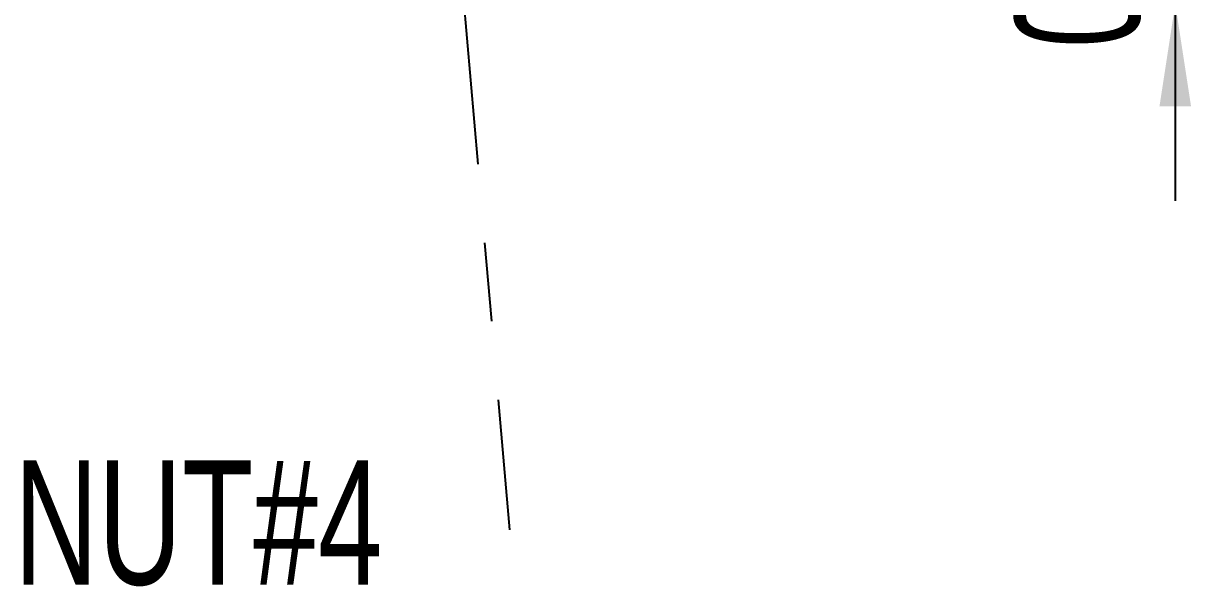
# Model space of a CAD drawing. Header units: inches. Extents: x 0.2 to 16.3, y 0.2 to 11.5.
# Drawn here: x 1.192 to 2.69, y 2.211 to 2.924 of the extents above; entities that cross this region are included whole.
import ezdxf

# ---------------------------------------------------------------- set-up
doc = ezdxf.new("R2010")
doc.units = ezdxf.units.IN
doc.header["$MEASUREMENT"] = 0
doc.linetypes.add('CENTERX2', pattern=[0.8, 0.5, -0.1, 0.1, -0.1])
doc.layers.add('CENTER_LINE', color=7, linetype='CENTERX2')
doc.styles.add('SLDTEXTSTYLE0', font='TXT', dxfattribs={"width": 0.7})
doc.dimstyles.new('SLDDIMSTYLE2', dxfattribs={"dimtxt": 0.15748, "dimasz": 0.13, "dimexe": 0, "dimexo": 0.0625, "dimgap": 0.03937, "dimtad": 1, "dimdec": 3, "dimrnd": 1e-09, "dimdsep": 46, "dimtxsty": 'SLDTEXTSTYLE0', "dimsah": 1, "dimcen": 0.09, "dimadec": 0, "dimazin": 2, "dimtfac": 1, "dimtdec": 3, "dimtmove": 0, "dimatfit": 0, "dimfxl": 1, "dimfrac": 2, "dimtolj": 1, "dimtzin": 12, "dimarcsym": 0})
doc.dimstyles.new('SLDDIMSTYLE5', dxfattribs={"dimtxt": 0.18, "dimasz": 0.13, "dimexe": 0, "dimexo": 0.0625, "dimgap": 0, "dimtad": 0, "dimtih": 1, "dimtoh": 1, "dimdec": 0, "dimrnd": 1e-09, "dimzin": 0, "dimdsep": 46, "dimtxsty": 'Standard', "dimsah": 1, "dimcen": 0.09, "dimadec": 0, "dimazin": 0, "dimtfac": 0.13, "dimtdec": 0, "dimtofl": 0, "dimtmove": 0, "dimatfit": 3, "dimfxl": 1, "dimfrac": 2, "dimtolj": 1, "dimtzin": 0, "dimarcsym": 0})

# ---------------------------------------------------------------- blocks, each defined once
blk = doc.blocks.new('_D_27')
at = {"layer": 'CENTER_LINE'}
for p, q in [((2.6511, 3.3203), (2.6511, 3.5703)), ((1.8268, 3.3203), (2.6905, 3.3203)), ((2.6511, 3.3203), (2.6511, 2.9496)), ((2.0827, 2.9496), (2.6905, 2.9496)), ((2.6511, 2.9496), (2.6511, 2.6996))]:
    blk.add_line(p, q, dxfattribs=at)
for points in [[(2.6511, 3.3203), (2.6711, 3.4503), (2.6311, 3.4503)], [(2.6511, 2.9496), (2.6311, 2.8196), (2.6711, 2.8196)]]:
    blk.add_solid(points, dxfattribs=at)
at = {"layer": 'CENTER_LINE', "insert": (2.4481, 2.8935), "char_height": 0.15748, "attachment_point": 1, "rotation": 90, "style": 'SLDTEXTSTYLE0'}
blk.add_mtext('0.371', dxfattribs=at)
blk = doc.blocks.new('SW_NOTE_0_10')
at = {"layer": 'CENTER_LINE', "color": 0, "insert": (-0.6277, 0.0882), "char_height": 0.15748, "attachment_point": 1, "style": 'SLDTEXTSTYLE0'}
blk.add_mtext('NUT#4', dxfattribs=at)

msp = doc.modelspace()

# ---------------------------------------------------------------- block references
at = {"layer": 'CENTER_LINE'}
msp.add_blockref('SW_NOTE_0_10', (1.8074, 2.2823), dxfattribs=at)

# ---------------------------------------------------------------- dimensions: what is measured, and where the dimension line sits
dim = msp.add_linear_dim(base=(2.6511, 2.9496), p1=(1.7874, 3.3203), p2=(2.0433, 2.9496), angle=90, dimstyle='SLDDIMSTYLE2', dxfattribs=at)
dim.commit()
dim.dimension.update_dxf_attribs({"geometry": '_D_27', "text_midpoint": (2.6511, 3.1349), "dimtype": 160})

# ---------------------------------------------------------------- leaders
msp.add_leader([(1.7243, 3.2443), (1.8074, 2.2823)], dimstyle='SLDDIMSTYLE5', dxfattribs=at)

doc.saveas('drawing.dxf')
